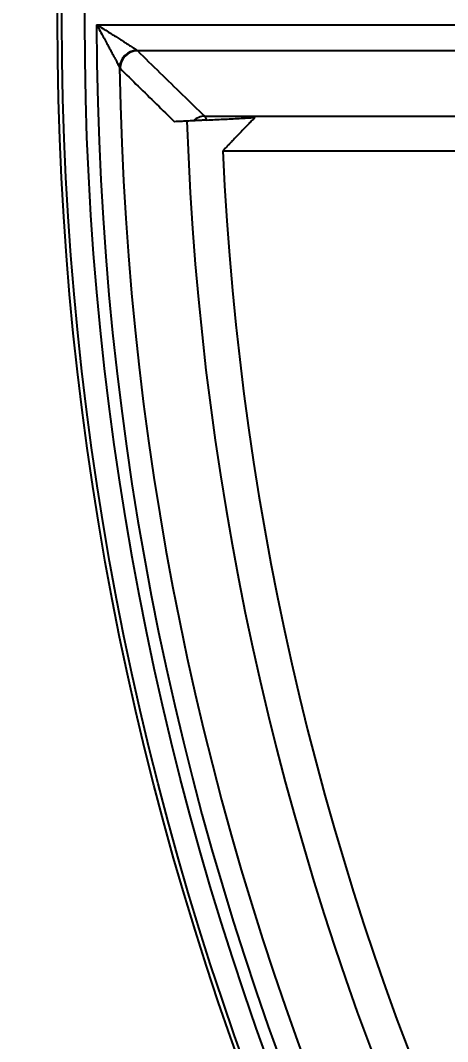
# Model space of a CAD drawing. Header units: millimetres. Extents: x -1286 to 291, y 5350 to 5880.
# Drawn here: x -1141.53 to -1129.33, y 5659.5 to 5688.66 of the extents above; entities that cross this region are included whole.
import ezdxf

# ---------------------------------------------------------------- set-up
doc = ezdxf.new("R2010")
doc.units = ezdxf.units.MM
doc.layers.add('dim', color=82, linetype='Continuous', lineweight=9)
doc.layers.add('粗实线层', color=7, linetype='Continuous', lineweight=35)
doc.dimstyles.new('ISO-25', dxfattribs={"dimscale": 1.5, "dimtxt": 2.5, "dimasz": 2.5, "dimexe": 1.25, "dimexo": 0.625, "dimtad": 1, "dimtxsty": 'Standard', "dimcen": 2.5, "dimadec": 0, "dimazin": 0, "dimtfac": 1, "dimtmove": 0, "dimatfit": 3, "dimfxl": 0, "dimarcsym": 0})

# ---------------------------------------------------------------- blocks, each defined once
blk = doc.blocks.new('*D39')
at = {"layer": 'Defpoints', "color": 0, "lineweight": 18, "transparency": 16777216}
for p in [(-981.514, 5754.075), (-1136.803, 5623.235)]:
    blk.add_point(p, dxfattribs=at)
at = {"layer": 'dim', "color": 0, "lineweight": -2, "transparency": 16777216}
for p, q in [((-931.597, 5796.133), (-979.219, 5756.008)), ((-1136.803, 5623.235), (-981.514, 5754.075)), ((-1139.097, 5621.302), (-1141.391, 5619.369))]:
    blk.add_line(p, q, dxfattribs=at)
at = {"layer": 'dim', "color": 0, "lineweight": 18, "transparency": 16777216}
for points in [[(-979.542, 5756.391), (-978.897, 5755.626), (-981.514, 5754.075)], [(-1139.419, 5621.684), (-1138.775, 5620.92), (-1136.803, 5623.235)]]:
    blk.add_solid(points, dxfattribs=at)
at = {"layer": 'dim', "color": 0, "lineweight": 18, "transparency": 16777216, "insert": (-942.427, 5790.849), "char_height": 3.75, "attachment_point": 5, "rotation": 40.1161}
blk.add_mtext('∅203,06', dxfattribs=at)

msp = doc.modelspace()

# ---------------------------------------------------------------- linework, layer by layer
at = {"layer": '粗实线层', "lineweight": 25}
for p, q in [((-1139.353, 5688.534), (-1057.951, 5688.534)), ((-1138.189, 5687.792), (-1057.951, 5687.792)), ((-1136.267, 5685.921), (-1059.821, 5685.921)), ((-1135.751, 5684.932), (-1059.821, 5684.932))]:
    msp.add_line(p, q, dxfattribs=at)
for radius in [87.342, 87.216, 86.564]:
    msp.add_circle((-1053.128, 5688.655), radius, dxfattribs=at)
for centre, radius, start, end in [((-1053.128, 5688.655), 86.224, 180.08059, 269.91941), ((-1053.128, 5688.655), 85.581, 180.90297, 269.09703), ((-1053.128, 5688.655), 83.696, 181.96796, 267.77604), ((-1053.128, 5688.655), 82.706, 182.5804, 267.41961), ((-1059.158, 5688.655), 102.032, 191.56871, 353.81047), ((-1059.158, 5688.655), 101.531, 191.59189, 353.81047), ((-1059.158, 5688.655), 100.442, 191.71935, 339.08959), ((-1059.158, 5688.655), 100.141, 191.71934, 339.08959), ((-1059.158, 5688.655), 100.022, 191.73334, 338.88345), ((-1059.158, 5688.655), 99.521, 191.82936, 338.86382), ((-1059.158, 5688.655), 102.401, 208.57791, 345.69153), ((-1059.158, 5688.655), 102.402, 208.57791, 345.69153)]:
    msp.add_arc(centre, radius, start, end, dxfattribs=at)
for centre, major_axis, ratio, start_param, end_param in [((-1138.204, 5687.314), (0.406, 0.296), 0.956304, 0.961435, 2.505653), ((-1138.189, 5687.297), (0.352, 0.358), 0.969827, 0.792732, 2.348861), ((-1136.267, 5685.427), (-0.348, -0.362), 0.969143, 3.923249, 4.636217)]:
    msp.add_ellipse(centre, major_axis=major_axis, ratio=ratio, start_param=start_param, end_param=end_param, dxfattribs=at)
for points in [[(-1139.353, 5688.534), (-1139.318, 5688.47), (-1139.252, 5688.348), (-1139.16, 5688.18), (-1139.079, 5688.031), (-1139.007, 5687.899), (-1138.945, 5687.784), (-1138.891, 5687.684), (-1138.846, 5687.598), (-1138.807, 5687.524), (-1138.773, 5687.46), (-1138.743, 5687.401), (-1138.717, 5687.348), (-1138.704, 5687.319), (-1138.699, 5687.307)], [(-1139.353, 5688.534), (-1139.291, 5688.496), (-1139.174, 5688.423), (-1139.013, 5688.322), (-1138.87, 5688.233), (-1138.744, 5688.154), (-1138.635, 5688.086), (-1138.541, 5688.026), (-1138.461, 5687.975), (-1138.392, 5687.931), (-1138.334, 5687.893), (-1138.281, 5687.858), (-1138.236, 5687.827), (-1138.213, 5687.809), (-1138.204, 5687.802)], [(-1138.204, 5687.802), (-1138.201, 5687.8), (-1138.196, 5687.796), (-1138.191, 5687.793), (-1138.189, 5687.792)], [(-1138.189, 5687.792), (-1137.975, 5687.581), (-1137.547, 5687.161), (-1136.906, 5686.538), (-1136.48, 5686.126), (-1136.267, 5685.921)], [(-1138.699, 5687.307), (-1138.696, 5687.303), (-1138.691, 5687.297), (-1138.686, 5687.291), (-1138.684, 5687.289)], [(-1138.684, 5687.289), (-1138.511, 5687.117), (-1138.164, 5686.776), (-1137.646, 5686.267), (-1137.3, 5685.93), (-1137.128, 5685.763)], [(-1136.209, 5685.811), (-1136.052, 5685.819), (-1135.742, 5685.835), (-1135.283, 5685.859), (-1134.984, 5685.875), (-1134.837, 5685.883)]]:
    msp.add_open_spline(points, degree=3, dxfattribs=at)
for points, knots in [([(-1136.59, 5685.791), (-1136.624, 5685.789), (-1136.654, 5685.787), (-1136.712, 5685.784), (-1136.74, 5685.783), (-1136.818, 5685.779), (-1136.865, 5685.776), (-1136.951, 5685.772), (-1136.991, 5685.77), (-1137.064, 5685.766), (-1137.097, 5685.764), (-1137.128, 5685.763)], [0, 0, 0, 0, 0.125, 0.125, 0.25, 0.25, 0.5, 0.5, 0.75, 0.75, 1, 1, 1, 1]), ([(-1136.209, 5685.811), (-1136.23, 5685.81), (-1136.251, 5685.808), (-1136.282, 5685.807), (-1136.293, 5685.806), (-1136.313, 5685.805), (-1136.323, 5685.805), (-1136.353, 5685.803), (-1136.372, 5685.802), (-1136.4, 5685.801), (-1136.409, 5685.8), (-1136.426, 5685.799), (-1136.435, 5685.799), (-1136.459, 5685.798), (-1136.475, 5685.797), (-1136.504, 5685.795), (-1136.517, 5685.795), (-1136.542, 5685.793), (-1136.553, 5685.793), (-1136.573, 5685.792), (-1136.582, 5685.791), (-1136.59, 5685.791)], [0, 0, 0, 0, 0.125, 0.125, 0.1875, 0.1875, 0.25, 0.25, 0.375, 0.375, 0.4375, 0.4375, 0.5, 0.5, 0.625, 0.625, 0.75, 0.75, 0.875, 0.875, 1, 1, 1, 1]), ([(-1136.267, 5685.921), (-1136.266, 5685.92), (-1136.265, 5685.919), (-1136.264, 5685.916), (-1136.262, 5685.912), (-1136.26, 5685.909), (-1136.258, 5685.905), (-1136.256, 5685.901), (-1136.254, 5685.897), (-1136.252, 5685.892), (-1136.249, 5685.887), (-1136.247, 5685.882), (-1136.244, 5685.877), (-1136.241, 5685.871), (-1136.238, 5685.866), (-1136.235, 5685.86), (-1136.232, 5685.853), (-1136.228, 5685.847), (-1136.225, 5685.84), (-1136.221, 5685.833), (-1136.217, 5685.826), (-1136.213, 5685.818), (-1136.211, 5685.813), (-1136.209, 5685.811)], [0, 0, 0, 0, 0.046209, 0.092542, 0.139002, 0.18559, 0.232311, 0.279166, 0.326159, 0.373292, 0.420568, 0.46799, 0.51556, 0.563282, 0.611157, 0.659188, 0.707379, 0.755731, 0.804247, 0.852929, 0.901781, 0.950803, 1, 1, 1, 1]), ([(-1134.837, 5685.883), (-1134.856, 5685.862), (-1134.88, 5685.837), (-1134.922, 5685.794), (-1134.937, 5685.779), (-1134.968, 5685.747), (-1134.984, 5685.73), (-1135.035, 5685.677), (-1135.071, 5685.64), (-1135.147, 5685.561), (-1135.186, 5685.52), (-1135.268, 5685.435), (-1135.31, 5685.391), (-1135.395, 5685.303), (-1135.439, 5685.258), (-1135.504, 5685.189), (-1135.526, 5685.166), (-1135.571, 5685.12), (-1135.593, 5685.096), (-1135.638, 5685.049), (-1135.672, 5685.014), (-1135.711, 5684.973), (-1135.728, 5684.955), (-1135.74, 5684.943), (-1135.745, 5684.937), (-1135.751, 5684.932)], [0, 0, 0, 0, 0.125, 0.125, 0.1875, 0.1875, 0.25, 0.25, 0.375, 0.375, 0.5, 0.5, 0.625, 0.625, 0.75, 0.75, 0.8125, 0.8125, 0.875, 0.875, 0.9375, 0.96875, 0.984375, 0.984375, 1, 1, 1, 1])]:
    msp.add_open_spline(points, degree=3, knots=knots, dxfattribs=at)

# ---------------------------------------------------------------- dimensions: what is measured, and where the dimension line sits
at = {"layer": 'dim', "lineweight": 18}
dim = msp.add_diameter_dim_2p(p1=(-1136.803, 5623.235), p2=(-981.514, 5754.075), dimstyle='ISO-25', override={"dimasz": 2, "dimexe": 0.49975, "dimexo": 0.49975, "dimgap": 0.49975}, dxfattribs=at)
dim.commit()
dim.dimension.update_dxf_attribs({"geometry": '*D39', "text_midpoint": (-940.534, 5788.603), "dimtype": 163})

doc.saveas('drawing.dxf')
